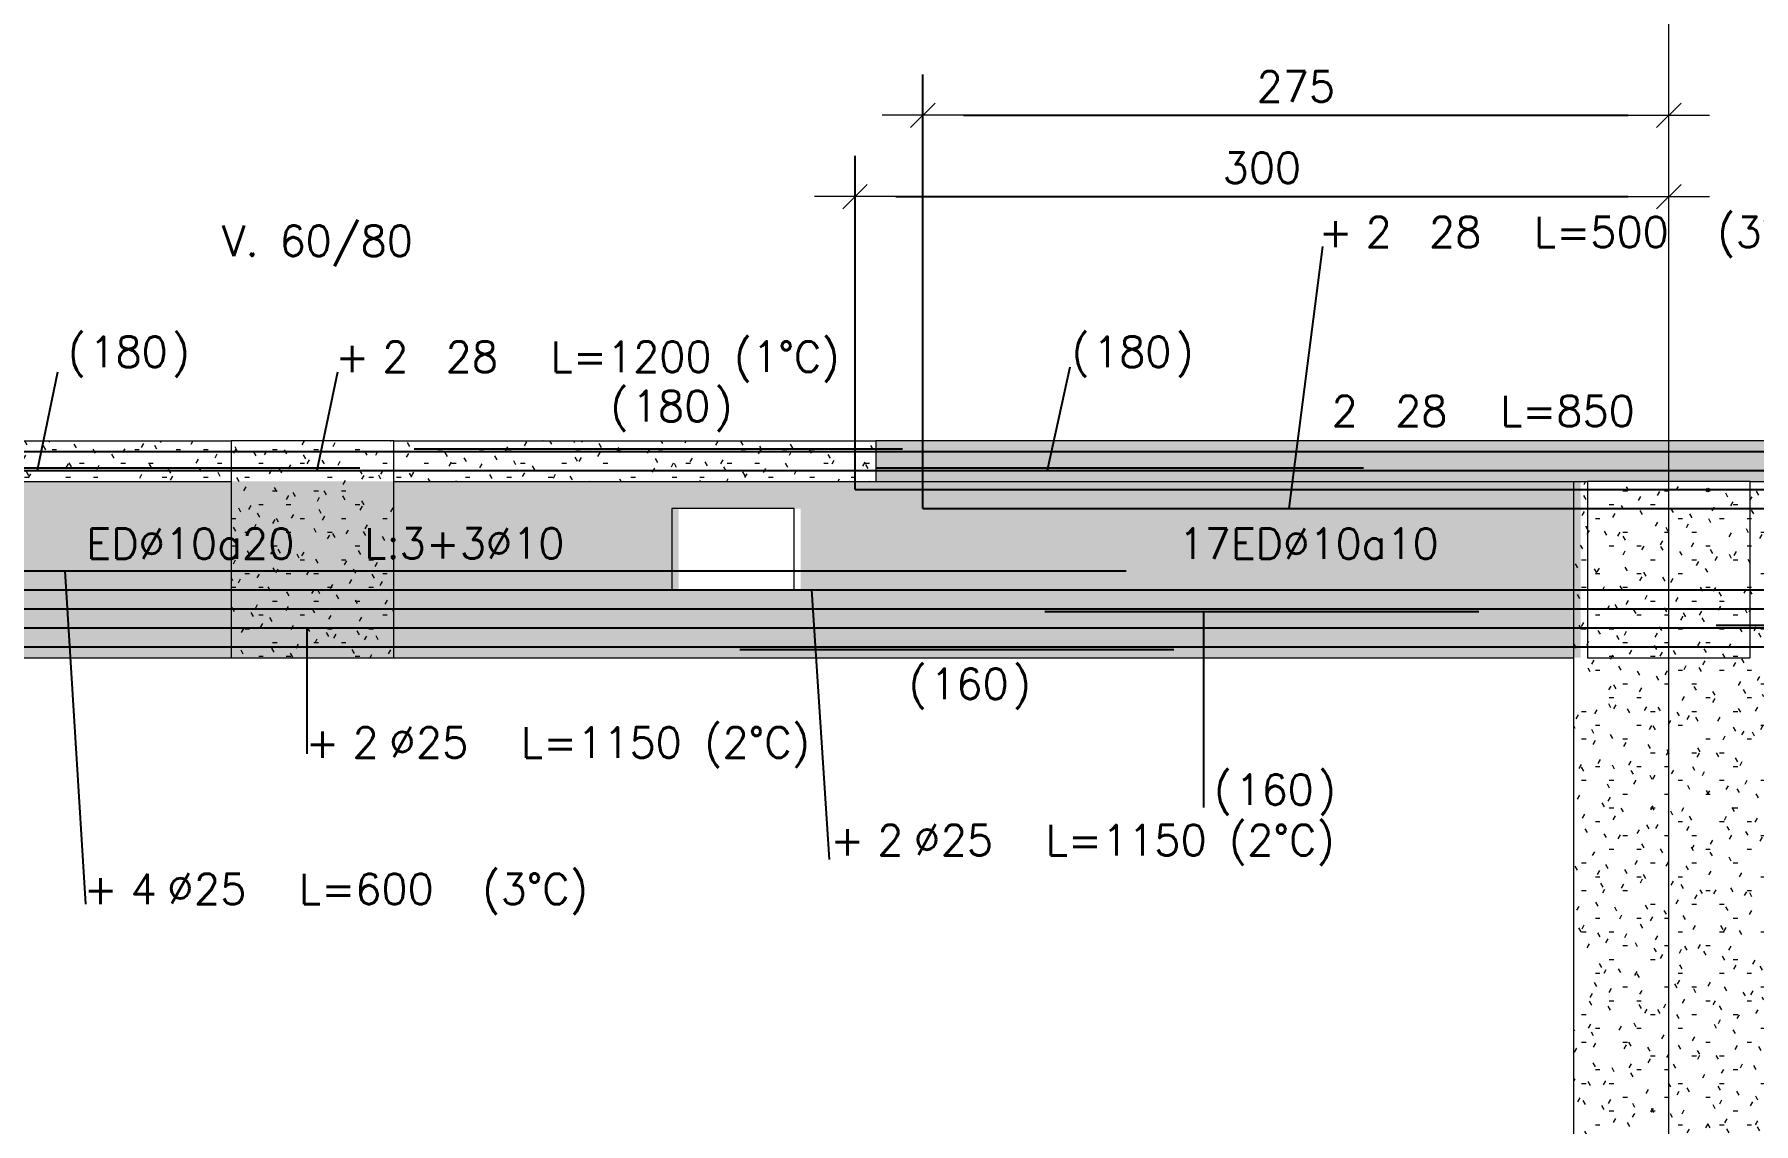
# Model space of a CAD drawing. Extents: x -3544 to 11711, y -11366 to 8565.
# Drawn here: x 3784 to 4418, y 3168 to 3570 of the extents above; entities that cross this region are included whole.
import ezdxf
from ezdxf.enums import TextEntityAlignment as Align

# ---------------------------------------------------------------- set-up
doc = ezdxf.new("R2010")
doc.units = 0
doc.header["$LTSCALE"] = 30
doc.header["$MEASUREMENT"] = 0
doc.linetypes.add('EJE2$0$RLE-PROYECCION', pattern=[0.71438, 0.47625, -0.23813])
doc.layers.get('0').update_dxf_attribs({"linetype": 'CONTINUOUS'})
doc.layers.add('EJE2$0$RLA-ACHURADO', color=30, linetype='EJE2$0$RLE-PROYECCION', lineweight=15, transparency=0.7)
for name, color, linetype, lineweight in [('EJE2$0$RLA-CONTORNO', 30, 'CONTINUOUS', 15), ('EJE2$0$RLA-COTAS', 7, 'CONTINUOUS', 9), ('EJE2$0$RLA-EJES', 1, 'CONTINUOUS', 9), ('EJE2$0$RLA-TEXTOS-1', 9, 'CONTINUOUS', 9)]:
    doc.layers.add(name, color=color, linetype=linetype, lineweight=lineweight)
doc.layers.add('EJE2$0$RLA-FE', color=7, linetype='CONTINUOUS')
doc.layers.add('EJE2$0$RLA-TEXTOS-FE', color=9, linetype='CONTINUOUS')
doc.styles.add('EJE2$0$RomanS', font='romans.shx', dxfattribs={"height": 11.25})
doc.dimstyles.new('EJE2$0$ING-50', dxfattribs={"dimscale": 50, "dimtxt": 0.27, "dimasz": 0.3, "dimexe": 0, "dimexo": 0, "dimgap": 0.1, "dimtad": 1, "dimdec": 1, "dimzin": 12, "dimdsep": 46, "dimtxsty": 'EJE2$0$RomanS', "dimblk": 'EJE2$0$TICK1', "dimblk1": 'EJE2$0$TICK1', "dimblk2": 'EJE2$0$TICK1', "dimcen": 0.09, "dimclrd": 2, "dimclre": 1, "dimclrt": 3, "dimadec": 0, "dimazin": 0, "dimtfac": 1, "dimtdec": 0, "dimtix": 1, "dimtmove": 2, "dimatfit": 3, "dimldrblk": 'EJE2$0$TICK1', "dimfxl": 0, "dimfxlon": 1, "dimtolj": 1, "dimtzin": 0, "dimarcsym": 0})
pattern_1 = [(0, (-1898.762, -1266.802), (20.32, 5.08), [1.676, -13.564, 1.676, -13.564, -81.28]), (0, (-1898.762, -1266.802), (20.32, 5.08), [-30.48, 1.676, -28.804, 1.676, -13.564, -35.56]), (0, (-1898.762, -1266.802), (20.32, 5.08), [-76.2, 1.676, -8.484, 1.676, -23.724]), (120, (-1891.142, -1264.262), (-14.559409, 15.057636), [1.676, -13.564, 1.676, -13.564, -81.28]), (120, (-1891.142, -1264.262), (-14.559409, 15.057636), [-30.48, 1.676, -28.804, 1.676, -13.564, -35.56]), (120, (-1891.142, -1264.262), (-14.559409, 15.057636), [-76.2, 1.676, -8.484, 1.676, -23.724]), (240, (-1888.602, -1254.102), (-5.760591, -20.137636), [1.676, -13.564, 1.676, -13.564, -81.28]), (240, (-1888.602, -1254.102), (-5.760591, -20.137636), [-30.48, 1.676, -28.804, 1.676, -13.564, -35.56]), (240, (-1888.602, -1254.102), (-5.760591, -20.137636), [-76.2, 1.676, -8.484, 1.676, -23.724])]

# ---------------------------------------------------------------- blocks, each defined once
blk = doc.blocks.new('*U35')
at = {"layer": 'EJE2$0$RLA-FE'}
for p, q in [((0, 0), (1068.21, 0)), ((1068.21, 0), (1118.21, 0)), ((1118.21, 0), (1150, 0)), ((1150, 0), (1150, 0))]:
    blk.add_line(p, q, dxfattribs=at)
at = {"layer": 'EJE2$0$RLA-FE', "color": 3, "style": 'EJE2$0$RomanS', "flags": 8}
for tag, p in [('F=', (483.44, 9.32)), ('NUM', (497.85, 9.32))]:
    blk.add_attdef(tag, text='', height=11.25, dxfattribs=at).set_placement(p, align=Align.RIGHT)
at = {"layer": 'EJE2$0$RLA-FE', "color": 3, "style": 'EJE2$0$RomanS'}
for tag, p, flags in [('PHI', (501.74, 9.54), 14), ('DIAM', (511.6, 9.32), 12), ('MINUS', (533.62, 9.32), 13), ('MARK', (547.01, 9.32), 13), ('TEXTO_FE1', (550.31, 9.32), 8), ('TEXTO_FE2', (617.83, 9.34), 8), ('TIPO', (573.8, -75.78), 13), ('NVECES', (559.93, -94.72), 13), ('NUMFE', (563.86, -114.48), 13), ('CAPA', (572.06, -133.6), 13), ('DESPLAZA', (278.34, -151.59), 13), ('ESPACIO', (284.39, -169.95), 13), ('CANT', (298.23, -188.75), 13)]:
    blk.add_attdef(tag, p, '', height=11.25, dxfattribs=dict(at, flags=flags))
blk = doc.blocks.new('*U103')
at = {"layer": 'EJE2$0$RLA-FE'}
for q in [(0, 0), (768.21, 0)]:
    blk.add_line((0, 0), q, dxfattribs=at)
at = {"layer": 'EJE2$0$RLA-FE', "color": 3, "style": 'EJE2$0$RomanS', "flags": 8}
for tag, p in [('F=', (333.44, 9.32)), ('NUM', (347.85, 9.32))]:
    blk.add_attdef(tag, text='', height=11.25, dxfattribs=at).set_placement(p, align=Align.RIGHT)
at = {"layer": 'EJE2$0$RLA-FE', "color": 3, "style": 'EJE2$0$RomanS'}
for tag, p, flags in [('PHI', (351.74, 9.54), 14), ('DIAM', (361.6, 9.32), 12), ('MINUS', (383.62, 9.32), 13), ('MARK', (397.01, 9.32), 13), ('TEXTO_FE1', (400.31, 9.32), 8), ('TEXTO_FE2', (467.83, 9.34), 8), ('TIPO', (423.8, -75.78), 13), ('NVECES', (409.93, -94.72), 13), ('NUMFE', (413.86, -114.48), 13), ('CAPA', (422.06, -133.6), 13), ('DESPLAZA', (278.34, -151.59), 13), ('ESPACIO', (284.39, -169.95), 13), ('CANT', (298.23, -188.75), 13)]:
    blk.add_attdef(tag, p, '', height=11.25, dxfattribs=dict(at, flags=flags))
blk = doc.blocks.new('*U37')
at = {"layer": 'EJE2$0$RLA-FE', "color": 6}
blk.add_line((0, 1), (180, 1), dxfattribs=at)
at = {"layer": 'EJE2$0$RLA-FE', "color": 3, "style": 'EJE2$0$RomanS', "flags": 8}
for tag, p in [('(', (75.66, 11.14)), ('EMP', (94.68, 11.14)), (')', (113.99, 11.14))]:
    blk.add_attdef(tag, text='', height=11.25, dxfattribs=at).set_placement(p, align=Align.CENTER)
blk = doc.blocks.new('*U275')
at = {"layer": 'EJE2$0$RLA-FE'}
for p, q in [((0, 0), (1068.21, 0)), ((1068.21, 0), (1118.21, 0)), ((1118.21, 0), (1150, 0)), ((1150, 0), (1150, 0))]:
    blk.add_line(p, q, dxfattribs=at)
at = {"layer": 'EJE2$0$RLA-FE', "color": 3, "style": 'EJE2$0$RomanS', "flags": 8}
for tag, p in [('F=', (443.79, 36.32)), ('NUM', (458.2, 36.32))]:
    blk.add_attdef(tag, text='', height=11.25, dxfattribs=at).set_placement(p, align=Align.RIGHT)
at = {"layer": 'EJE2$0$RLA-FE', "color": 3, "style": 'EJE2$0$RomanS'}
for tag, p, flags in [('PHI', (462.09, 36.54), 14), ('DIAM', (471.95, 36.32), 12), ('MINUS', (493.97, 36.32), 13), ('MARK', (507.36, 36.32), 13), ('TEXTO_FE1', (510.66, 36.32), 8), ('TEXTO_FE2', (578.18, 36.34), 8), ('TIPO', (573.8, -75.78), 13), ('NVECES', (559.93, -94.72), 13), ('NUMFE', (563.86, -114.48), 13), ('CAPA', (572.06, -133.6), 13), ('DESPLAZA', (278.34, -151.59), 13), ('ESPACIO', (284.39, -169.95), 13), ('CANT', (298.23, -188.75), 13)]:
    blk.add_attdef(tag, p, '', height=11.25, dxfattribs=dict(at, flags=flags))
blk = doc.blocks.new('*U107')
at = {"layer": 'EJE2$0$RLA-FE'}
for p, q in [((0, 0), (0, 0)), ((0, 0), (468.21, 0)), ((468.21, 0), (518.21, 0)), ((518.21, 0), (550, 0)), ((550, 0), (550, 0))]:
    blk.add_line(p, q, dxfattribs=at)
at = {"layer": 'EJE2$0$RLA-FE', "color": 3, "style": 'EJE2$0$RomanS', "flags": 8}
for tag, p in [('F=', (183.44, 36.32)), ('NUM', (197.85, 36.32))]:
    blk.add_attdef(tag, text='', height=11.25, dxfattribs=at).set_placement(p, align=Align.RIGHT)
at = {"layer": 'EJE2$0$RLA-FE', "color": 3, "style": 'EJE2$0$RomanS'}
for tag, p, flags in [('PHI', (201.74, 36.54), 14), ('DIAM', (211.6, 36.32), 12), ('MINUS', (233.62, 36.32), 13), ('MARK', (247.01, 36.32), 13), ('TEXTO_FE1', (250.31, 36.32), 8), ('TEXTO_FE2', (317.83, 36.34), 8), ('TIPO', (273.8, -75.78), 13), ('NVECES', (259.93, -94.72), 13), ('NUMFE', (263.86, -114.48), 13), ('CAPA', (272.06, -133.6), 13), ('DESPLAZA', (278.34, -151.59), 13), ('ESPACIO', (284.39, -169.95), 13), ('CANT', (298.23, -188.75), 13)]:
    blk.add_attdef(tag, p, '', height=11.25, dxfattribs=dict(at, flags=flags))
blk = doc.blocks.new('*U42')
at = {"layer": 'EJE2$0$RLA-FE', "color": 6}
blk.add_line((0, 1), (180, 1), dxfattribs=at)
at = {"layer": 'EJE2$0$RLA-FE', "color": 3, "style": 'EJE2$0$RomanS', "flags": 8}
for tag, p in [('(', (75.66, 38.14)), (')', (113.99, 38.14)), ('EMP', (94.68, 38.14))]:
    blk.add_attdef(tag, text='', height=11.25, dxfattribs=at).set_placement(p, align=Align.CENTER)
blk = doc.blocks.new('*U108')
at = {"layer": 'EJE2$0$RLA-FE'}
for q in [(0, 0), (1018.21, 0)]:
    blk.add_line((0, 0), q, dxfattribs=at)
at = {"layer": 'EJE2$0$RLA-FE', "color": 3, "style": 'EJE2$0$RomanS', "flags": 8}
for tag, p in [('F=', (497.65, 36.32)), ('NUM', (512.06, 36.32))]:
    blk.add_attdef(tag, text='', height=11.25, dxfattribs=at).set_placement(p, align=Align.RIGHT)
at = {"layer": 'EJE2$0$RLA-FE', "color": 3, "style": 'EJE2$0$RomanS'}
for tag, p, flags in [('PHI', (515.96, 36.54), 14), ('DIAM', (525.81, 36.32), 12), ('MINUS', (547.83, 36.32), 13), ('MARK', (561.22, 36.32), 13), ('TEXTO_FE1', (564.52, 36.32), 8), ('TEXTO_FE2', (632.05, 36.34), 8), ('TIPO', (548.8, -75.78), 13), ('NVECES', (534.93, -94.72), 13), ('NUMFE', (538.86, -114.48), 13), ('CAPA', (547.06, -133.6), 13), ('DESPLAZA', (278.34, -151.59), 13), ('ESPACIO', (284.39, -169.95), 13), ('CANT', (298.23, -188.75), 13)]:
    blk.add_attdef(tag, p, '', height=11.25, dxfattribs=dict(at, flags=flags))
blk = doc.blocks.new('*U118')
at = {"layer": 'EJE2$0$RLA-FE'}
for q in [(0, 0), (1118.21, 0)]:
    blk.add_line((0, 0), q, dxfattribs=at)
at = {"layer": 'EJE2$0$RLA-FE', "color": 3, "style": 'EJE2$0$RomanS', "flags": 8}
for tag, p in [('F=', (498.58, 66.32)), ('NUM', (512.99, 66.32))]:
    blk.add_attdef(tag, text='', height=11.25, dxfattribs=at).set_placement(p, align=Align.RIGHT)
at = {"layer": 'EJE2$0$RLA-FE', "color": 3, "style": 'EJE2$0$RomanS'}
for tag, p, flags in [('PHI', (516.89, 66.54), 14), ('DIAM', (526.74, 66.32), 12), ('MINUS', (548.76, 66.32), 13), ('MARK', (562.15, 66.32), 13), ('TEXTO_FE1', (565.46, 66.32), 8), ('TEXTO_FE2', (632.98, 66.34), 8), ('TIPO', (598.8, -75.78), 13), ('NVECES', (584.93, -94.72), 13), ('NUMFE', (588.86, -114.48), 13), ('CAPA', (597.06, -133.6), 13), ('DESPLAZA', (278.34, -151.59), 13), ('ESPACIO', (284.39, -169.95), 13), ('CANT', (298.23, -188.75), 13)]:
    blk.add_attdef(tag, p, '', height=11.25, dxfattribs=dict(at, flags=flags))
blk = doc.blocks.new('EJE2$0$TICK1')
for points in [[(-1, 0), (1, 0)], [(-0.3, -0.3), (0.3, 0.3)]]:
    blk.add_lwpolyline(points)
blk = doc.blocks.new('*D116')
at = {"layer": 'EJE2$0$RLA-COTAS', "color": 2, "lineweight": -2, "transparency": 16777216}
blk.add_line((1320.48, 1278), (1590.48, 1278), dxfattribs=at)
at = {"layer": 'EJE2$0$RLA-COTAS', "color": 2, "lineweight": -2, "transparency": 16777216, "xscale": 15, "yscale": 15, "zscale": 15, "rotation": 180}
blk.add_blockref('EJE2$0$TICK1', (1305.48, 1278), dxfattribs=at)
at = {"layer": 'EJE2$0$RLA-COTAS', "color": 2, "lineweight": -2, "transparency": 16777216, "xscale": 15, "yscale": 15, "zscale": 15}
blk.add_blockref('EJE2$0$TICK1', (1605.48, 1278), dxfattribs=at)
at = {"layer": 'EJE2$0$RLA-COTAS', "color": 3, "transparency": 16777216, "insert": (1455.48, 1288.62), "char_height": 11.25, "attachment_point": 5, "style": 'EJE2$0$RomanS'}
blk.add_mtext('\\A1;300', dxfattribs=at)
blk = doc.blocks.new('*U119')
at = {"layer": 'EJE2$0$RLA-FE'}
for p, q in [((0, 0), (0, 0)), ((0, 0), (418.21, 0)), ((418.21, 0), (468.21, 0)), ((468.21, 0), (500, 0)), ((500, 0), (500, 0))]:
    blk.add_line(p, q, dxfattribs=at)
at = {"layer": 'EJE2$0$RLA-FE', "color": 3, "style": 'EJE2$0$RomanS'}
for tag, p, flags in [('PHI', (176.74, 96.54), 14), ('DIAM', (186.6, 96.32), 12), ('MINUS', (208.62, 96.32), 13), ('MARK', (222.01, 96.32), 13), ('TEXTO_FE1', (225.31, 96.32), 8), ('TEXTO_FE2', (292.83, 96.34), 8), ('TIPO', (248.8, -75.78), 13), ('NVECES', (234.93, -94.72), 13), ('NUMFE', (238.86, -114.48), 13), ('CAPA', (247.06, -133.6), 13), ('DESPLAZA', (278.34, -151.59), 13), ('ESPACIO', (284.39, -169.95), 13), ('CANT', (298.23, -188.75), 13)]:
    blk.add_attdef(tag, p, '', height=11.25, dxfattribs=dict(at, flags=flags))
at = {"layer": 'EJE2$0$RLA-FE', "color": 3, "style": 'EJE2$0$RomanS', "flags": 8}
for tag, p in [('F=', (158.44, 96.32)), ('NUM', (172.85, 96.32))]:
    blk.add_attdef(tag, text='', height=11.25, dxfattribs=at).set_placement(p, align=Align.RIGHT)
blk = doc.blocks.new('*D117')
at = {"layer": 'EJE2$0$RLA-COTAS', "color": 2, "lineweight": -2, "transparency": 16777216}
blk.add_line((1345.48, 1308), (1590.48, 1308), dxfattribs=at)
at = {"layer": 'EJE2$0$RLA-COTAS', "color": 2, "lineweight": -2, "transparency": 16777216, "xscale": 15, "yscale": 15, "zscale": 15, "rotation": 180}
blk.add_blockref('EJE2$0$TICK1', (1330.48, 1308), dxfattribs=at)
at = {"layer": 'EJE2$0$RLA-COTAS', "color": 2, "lineweight": -2, "transparency": 16777216, "xscale": 15, "yscale": 15, "zscale": 15}
blk.add_blockref('EJE2$0$TICK1', (1605.48, 1308), dxfattribs=at)
at = {"layer": 'EJE2$0$RLA-COTAS', "color": 3, "transparency": 16777216, "insert": (1467.98, 1318.62), "char_height": 11.25, "attachment_point": 5, "style": 'EJE2$0$RomanS'}
blk.add_mtext('\\A1;275', dxfattribs=at)
blk = doc.blocks.new('*U269')
at = {"layer": 'EJE2$0$RLA-FE'}
for p, q in [((0, 0), (1068.21, 0)), ((1068.21, 0), (1118.21, 0)), ((1118.21, 0), (1150, 0)), ((1150, 0), (1150, 0))]:
    blk.add_line(p, q, dxfattribs=at)
at = {"layer": 'EJE2$0$RLA-FE', "color": 3, "style": 'EJE2$0$RomanS', "flags": 8}
for tag, p in [('F=', (371.29, -19.89)), ('NUM', (385.7, -19.89))]:
    blk.add_attdef(tag, text='', height=11.25, dxfattribs=at).set_placement(p, align=Align.RIGHT)
at = {"layer": 'EJE2$0$RLA-FE', "color": 3, "style": 'EJE2$0$RomanS'}
for tag, p, flags in [('PHI', (389.6, -19.68), 12), ('DIAM', (399.45, -19.89), 12), ('MINUS', (421.47, -19.89), 13), ('MARK', (434.86, -19.89), 13), ('TEXTO_FE1', (438.17, -19.89), 8), ('TEXTO_FE2', (505.69, -19.88), 8), ('TIPO', (573.8, -57.92), 13), ('NVECES', (559.93, -76.86), 13), ('NUMFE', (563.86, -96.62), 13), ('CAPA', (572.06, -115.74), 13), ('DESPLAZA', (277.18, -134.17), 13), ('ESPACIO', (283.22, -152.53), 13), ('CANT', (297.06, -171.33), 13)]:
    blk.add_attdef(tag, p, '', height=11.25, dxfattribs=dict(at, flags=flags))
blk = doc.blocks.new('*U268')
at = {"layer": 'EJE2$0$RLA-FE'}
blk.add_line((0, 0), (1068.21, 0), dxfattribs=at)
at = {"layer": 'EJE2$0$RLA-FE', "color": 3, "style": 'EJE2$0$RomanS', "flags": 8}
for tag, p in [('F=', (452.47, -47.89)), ('NUM', (466.88, -47.89))]:
    blk.add_attdef(tag, text='', height=11.25, dxfattribs=at).set_placement(p, align=Align.RIGHT)
at = {"layer": 'EJE2$0$RLA-FE', "color": 3, "style": 'EJE2$0$RomanS'}
for tag, p, flags in [('PHI', (470.78, -47.68), 12), ('DIAM', (480.63, -47.89), 12), ('MINUS', (502.65, -47.89), 13), ('MARK', (516.04, -47.89), 13), ('TEXTO_FE1', (519.34, -47.89), 8), ('TEXTO_FE2', (586.87, -47.88), 8), ('TIPO', (573.8, -57.92), 13), ('NVECES', (559.93, -76.86), 13), ('NUMFE', (563.86, -96.62), 13), ('CAPA', (572.06, -115.74), 13), ('DESPLAZA', (277.18, -134.17), 13), ('ESPACIO', (283.22, -152.53), 13), ('CANT', (297.06, -171.33), 13)]:
    blk.add_attdef(tag, p, '', height=11.25, dxfattribs=dict(at, flags=flags))
blk = doc.blocks.new('*U143')
at = {"layer": 'EJE2$0$RLA-FE'}
for p, q in [((0, 0), (1068.21, 0)), ((1068.21, 0), (1118.21, 0)), ((1118.21, 0), (1150, 0)), ((1150, 0), (1150, 0))]:
    blk.add_line(p, q, dxfattribs=at)
at = {"layer": 'EJE2$0$RLA-FE', "color": 3, "style": 'EJE2$0$RomanS'}
for tag, p, flags in [('TIPO', (573.8, -57.92), 13), ('PHI', (458.87, -72.68), 12), ('DIAM', (468.72, -72.89), 12), ('MINUS', (490.74, -72.89), 13), ('MARK', (504.13, -72.89), 13), ('TEXTO_FE1', (507.43, -72.89), 8), ('TEXTO_FE2', (574.95, -72.88), 8), ('NVECES', (559.93, -76.86), 13), ('NUMFE', (563.86, -96.62), 13), ('CAPA', (572.06, -115.74), 13), ('DESPLAZA', (277.18, -134.17), 13), ('ESPACIO', (283.22, -152.53), 13), ('CANT', (297.06, -171.33), 13)]:
    blk.add_attdef(tag, p, '', height=11.25, dxfattribs=dict(at, flags=flags))
at = {"layer": 'EJE2$0$RLA-FE', "color": 3, "style": 'EJE2$0$RomanS', "flags": 8}
for tag, p in [('F=', (440.56, -72.89)), ('NUM', (454.97, -72.89))]:
    blk.add_attdef(tag, text='', height=11.25, dxfattribs=at).set_placement(p, align=Align.RIGHT)
blk = doc.blocks.new('*U141')
at = {"layer": 'EJE2$0$RLA-FE'}
blk.add_line((0, 0), (1068.21, 0), dxfattribs=at)
at = {"layer": 'EJE2$0$RLA-FE', "color": 3, "style": 'EJE2$0$RomanS'}
for tag, p, flags in [('TIPO', (573.8, -57.92), 13), ('NVECES', (559.93, -76.86), 13), ('PHI', (501.74, -97.68), 12), ('DIAM', (511.6, -97.89), 12), ('MINUS', (533.62, -97.89), 13), ('MARK', (547.01, -97.89), 13), ('TEXTO_FE1', (550.31, -97.89), 8), ('NUMFE', (563.86, -96.62), 13), ('TEXTO_FE2', (617.83, -97.88), 8), ('CAPA', (572.06, -115.74), 13), ('DESPLAZA', (277.18, -134.17), 13), ('ESPACIO', (283.22, -152.53), 13), ('CANT', (297.06, -171.33), 13)]:
    blk.add_attdef(tag, p, '', height=11.25, dxfattribs=dict(at, flags=flags))
at = {"layer": 'EJE2$0$RLA-FE', "color": 3, "style": 'EJE2$0$RomanS', "flags": 8}
for tag, p in [('F=', (483.44, -97.89)), ('NUM', (497.85, -97.89))]:
    blk.add_attdef(tag, text='', height=11.25, dxfattribs=at).set_placement(p, align=Align.RIGHT)
blk = doc.blocks.new('*U142')
at = {"layer": 'EJE2$0$RLA-FE'}
for p, q in [((0, 0), (0, 0)), ((0, 0), (518.21, 0)), ((518.21, 0), (568.21, 0)), ((568.21, 0), (600, 0)), ((600, 0), (600, 0))]:
    blk.add_line(p, q, dxfattribs=at)
at = {"layer": 'EJE2$0$RLA-FE', "color": 3, "style": 'EJE2$0$RomanS'}
for tag, p, flags in [('TIPO', (298.8, -57.92), 13), ('NVECES', (284.93, -76.86), 13), ('NUMFE', (288.86, -96.62), 13), ('CAPA', (297.06, -115.74), 13), ('PHI', (246.47, -122.68), 12), ('DIAM', (256.32, -122.89), 12), ('MINUS', (278.34, -122.89), 13), ('MARK', (291.73, -122.89), 13), ('TEXTO_FE1', (295.03, -122.89), 8), ('TEXTO_FE2', (362.56, -122.88), 8), ('DESPLAZA', (277.18, -134.17), 13), ('ESPACIO', (283.22, -152.53), 13), ('CANT', (297.06, -171.33), 13)]:
    blk.add_attdef(tag, p, '', height=11.25, dxfattribs=dict(at, flags=flags))
at = {"layer": 'EJE2$0$RLA-FE', "color": 3, "style": 'EJE2$0$RomanS', "flags": 8}
for tag, p in [('F=', (228.16, -122.89)), ('NUM', (242.57, -122.89))]:
    blk.add_attdef(tag, text='', height=11.25, dxfattribs=at).set_placement(p, align=Align.RIGHT)
blk = doc.blocks.new('*U136')
at = {"layer": 'EJE2$0$RLA-FE'}
for q in [(0, 0), (1018.21, 0)]:
    blk.add_line((0, 0), q, dxfattribs=at)
at = {"layer": 'EJE2$0$RLA-FE', "color": 3, "style": 'EJE2$0$RomanS', "flags": 8}
for tag, p in [('F=', (458.44, -19.89)), ('NUM', (472.85, -19.89))]:
    blk.add_attdef(tag, text='', height=11.25, dxfattribs=at).set_placement(p, align=Align.RIGHT)
at = {"layer": 'EJE2$0$RLA-FE', "color": 3, "style": 'EJE2$0$RomanS'}
for tag, p, flags in [('PHI', (476.74, -19.68), 12), ('DIAM', (486.6, -19.89), 12), ('MINUS', (508.62, -19.89), 13), ('MARK', (522.01, -19.89), 13), ('TEXTO_FE1', (525.31, -19.89), 8), ('TEXTO_FE2', (592.83, -19.88), 8), ('TIPO', (548.8, -57.92), 13), ('NVECES', (534.93, -76.86), 13), ('NUMFE', (538.86, -96.62), 13), ('CAPA', (547.06, -115.74), 13), ('DESPLAZA', (277.18, -134.17), 13), ('ESPACIO', (283.22, -152.53), 13), ('CANT', (297.06, -171.33), 13)]:
    blk.add_attdef(tag, p, '', height=11.25, dxfattribs=dict(at, flags=flags))
blk = doc.blocks.new('*U58')
at = {"layer": 'EJE2$0$RLA-FE', "color": 6}
blk.add_line((0, -1), (160, -1), dxfattribs=at)
at = {"layer": 'EJE2$0$RLA-FE', "color": 3, "style": 'EJE2$0$RomanS', "flags": 8}
for tag, p in [('(', (65.66, -19.26)), (')', (103.99, -19.26)), ('EMP', (84.68, -19.26))]:
    blk.add_attdef(tag, text='', height=11.25, dxfattribs=at).set_placement(p, align=Align.CENTER)
blk = doc.blocks.new('*U139')
at = {"layer": 'EJE2$0$RLA-FE'}
for q in [(0, 0), (918.21, 0)]:
    blk.add_line((0, 0), q, dxfattribs=at)
at = {"layer": 'EJE2$0$RLA-FE', "color": 3, "style": 'EJE2$0$RomanS', "flags": 8}
for tag, p in [('F=', (552.7, -47.89)), ('NUM', (567.11, -47.89))]:
    blk.add_attdef(tag, text='', height=11.25, dxfattribs=at).set_placement(p, align=Align.RIGHT)
at = {"layer": 'EJE2$0$RLA-FE', "color": 3, "style": 'EJE2$0$RomanS'}
for tag, p, flags in [('PHI', (571.01, -47.68), 12), ('DIAM', (580.86, -47.89), 12), ('MINUS', (602.88, -47.89), 13), ('MARK', (616.27, -47.89), 13), ('TEXTO_FE1', (619.58, -47.89), 8), ('TEXTO_FE2', (687.1, -47.88), 8), ('TIPO', (498.8, -57.92), 13), ('NVECES', (484.93, -76.86), 13), ('NUMFE', (488.86, -96.62), 13), ('CAPA', (497.06, -115.74), 13), ('DESPLAZA', (277.18, -134.17), 13), ('ESPACIO', (283.22, -152.53), 13), ('CANT', (297.06, -171.33), 13)]:
    blk.add_attdef(tag, p, '', height=11.25, dxfattribs=dict(at, flags=flags))
blk = doc.blocks.new('*U109')
at = {"layer": 'EJE2$0$RLA-FE', "color": 6}
blk.add_line((0, 1), (190, 1), dxfattribs=at)
at = {"layer": 'EJE2$0$RLA-FE', "color": 3, "style": 'EJE2$0$RomanS', "flags": 8}
for tag, p in [('(', (80.66, 9.14)), ('EMP', (99.68, 9.14)), (')', (119, 9.14))]:
    blk.add_attdef(tag, text='', height=11.25, dxfattribs=at).set_placement(p, align=Align.CENTER)
blk = doc.blocks.new('*U140')
at = {"layer": 'EJE2$0$RLA-FE'}
for p, q in [((0, 0), (0, 0)), ((0, 0), (518.21, 0)), ((518.21, 0), (568.21, 0)), ((568.21, 0), (600, 0)), ((600, 0), (600, 0))]:
    blk.add_line(p, q, dxfattribs=at)
at = {"layer": 'EJE2$0$RLA-FE', "color": 3, "style": 'EJE2$0$RomanS'}
for tag, p, flags in [('TIPO', (298.8, -57.92), 13), ('PHI', (314.12, -72.68), 12), ('DIAM', (323.98, -72.89), 12), ('MINUS', (345.99, -72.89), 13), ('MARK', (359.39, -72.89), 13), ('TEXTO_FE1', (362.69, -72.89), 8), ('TEXTO_FE2', (430.21, -72.88), 8), ('NVECES', (284.93, -76.86), 13), ('NUMFE', (288.86, -96.62), 13), ('CAPA', (297.06, -115.74), 13), ('DESPLAZA', (277.18, -134.17), 13), ('ESPACIO', (283.22, -152.53), 13), ('CANT', (297.06, -171.33), 13)]:
    blk.add_attdef(tag, p, '', height=11.25, dxfattribs=dict(at, flags=flags))
at = {"layer": 'EJE2$0$RLA-FE', "color": 3, "style": 'EJE2$0$RomanS', "flags": 8}
for tag, p in [('F=', (295.82, -72.89)), ('NUM', (310.22, -72.89))]:
    blk.add_attdef(tag, text='', height=11.25, dxfattribs=at).set_placement(p, align=Align.RIGHT)
blk = doc.blocks.new('*U69')
at = {"layer": 'EJE2$0$RLA-FE', "color": 6}
blk.add_line((0, -1), (160, -1), dxfattribs=at)
at = {"layer": 'EJE2$0$RLA-FE', "color": 3, "style": 'EJE2$0$RomanS', "flags": 8}
for tag, p in [('(', (65.66, -72.26)), ('EMP', (84.68, -72.26)), (')', (103.99, -72.26))]:
    blk.add_attdef(tag, text='', height=11.25, dxfattribs=at).set_placement(p, align=Align.CENTER)
blk = doc.blocks.new('EJE2')
at = {"layer": 'EJE2$0$RLA-ACHURADO'}
h = blk.add_hatch(dxfattribs=at)
h.set_pattern_fill('FP_1', color=256, style=0, pattern_type=2)
h.set_pattern_definition(pattern_1)
h.paths.add_polyline_path([(1897.78, 1173), (1897.78, 1188), (1313.18, 1188), (1313.18, 1173), (1362.73, 1173)], flags=0)
h.paths.add_polyline_path([(-1423.06, 1173), (-1359.52, 1173), (-1359.52, 1188), (-2429.52, 1188), (-2429.52, 1173)], flags=0)
h.paths.add_polyline_path([(-995.32, 1173), (-93.72, 1173), (-93.72, 1188), (-995.32, 1188)], flags=0)
h.paths.add_polyline_path([(897.78, 1173), (897.78, 1188), (313.18, 1188), (313.18, 1173), (666.28, 1173)], flags=0)
h = blk.add_hatch(dxfattribs=at)
h.set_pattern_fill('FP_1', color=256, style=0, pattern_type=2)
h.set_pattern_definition(pattern_1)
h.paths.add_polyline_path([(1135.48, 1173), (1313.18, 1173), (1313.18, 1188), (1135.48, 1188)], flags=0)
h.paths.add_polyline_path([(897.78, 1173), (1075.48, 1173), (1075.48, 1188), (897.78, 1188)], flags=0)
h = blk.add_hatch(dxfattribs=at)
h.set_pattern_fill('FP_1', color=256, style=0, pattern_type=2)
h.set_pattern_definition(pattern_1)
h.paths.add_polyline_path([(1135.48, 1108), (1135.48, 1188), (1075.48, 1188), (1075.48, 1108)], flags=0)
h = blk.add_hatch(dxfattribs=at)
h.set_pattern_fill('FP_1', color=256, style=0, pattern_type=2)
h.set_pattern_definition([(0, (1103.733, -1274.1674), (20.32, 5.08), [1.676, -13.564, 1.676, -13.564, -81.28]), (0, (1103.733, -1274.1674), (20.32, 5.08), [-30.48, 1.676, -28.804, 1.676, -13.564, -35.56]), (0, (1103.733, -1274.1674), (20.32, 5.08), [-76.2, 1.676, -8.484, 1.676, -23.724]), (120, (1111.353, -1271.6274), (-14.559409, 15.057636), [1.676, -13.564, 1.676, -13.564, -81.28]), (120, (1111.353, -1271.6274), (-14.559409, 15.057636), [-30.48, 1.676, -28.804, 1.676, -13.564, -35.56]), (120, (1111.353, -1271.6274), (-14.559409, 15.057636), [-76.2, 1.676, -8.484, 1.676, -23.724]), (240, (1113.893, -1261.4674), (-5.760591, -20.137636), [1.676, -13.564, 1.676, -13.564, -81.28]), (240, (1113.893, -1261.4674), (-5.760591, -20.137636), [-30.48, 1.676, -28.804, 1.676, -13.564, -35.56]), (240, (1113.893, -1261.4674), (-5.760591, -20.137636), [-76.2, 1.676, -8.484, 1.676, -23.724])])
h.paths.add_polyline_path([(1240.48, 1163), (1285.48, 1163), (1285.48, 1133), (1240.48, 1133)])
h.paths.add_polyline_path([(1572.98, 1108), (1572.98, 1173), (642.98, 1173), (642.98, 1108)])
h.paths.add_polyline_path([(975.48, 1163), (975.48, 1133), (930.48, 1133), (930.48, 1163)])
h = blk.add_hatch(dxfattribs=at)
h.set_pattern_fill('FP_1', color=256, style=0, pattern_type=2)
h.set_pattern_definition(pattern_1)
h.paths.add_polyline_path([(1640.48, 787), (1640.48, 1173), (1635.48, 1173), (1635.48, 1108), (1575.48, 1108), (1575.48, 1173), (1570.48, 1173), (1570.48, 787), (1635.48, 787)], flags=0)
h = blk.add_hatch(dxfattribs=at)
h.set_pattern_fill('FP_1', color=256, style=0, pattern_type=2)
h.set_pattern_definition(pattern_1)
h.paths.add_polyline_path([(1635.48, 1108), (1635.48, 1173), (1575.48, 1173), (1575.48, 1108)], flags=0)
at = {"layer": 'EJE2$0$RLA-CONTORNO'}
for p, q in [((897.78, 1188), (1075.48, 1188)), ((1135.48, 1188), (1075.48, 1188)), ((1075.48, 1188), (1075.48, 1108)), ((1135.48, 1188), (1313.18, 1188)), ((1135.48, 1108), (1135.48, 1188)), ((1897.78, 1188), (1313.18, 1188)), ((1313.18, 1188), (1313.18, 1173)), ((897.79, 1173), (1075.48, 1173)), ((1135.48, 1173), (1313.18, 1173)), ((1313.18, 1173), (1575.48, 1173)), ((1570.48, 787), (1570.48, 1173)), ((1575.48, 1173), (1575.48, 1108)), ((1635.48, 1173), (1575.49, 1173)), ((1635.48, 1173), (1897.78, 1173)), ((1635.48, 1108), (1635.48, 1173)), ((640.48, 1108), (1075.48, 1108)), ((1075.48, 1108), (1135.48, 1108)), ((1135.48, 1108), (1570.48, 1108)), ((1575.48, 1108), (1635.48, 1108))]:
    blk.add_line(p, q, dxfattribs=at)
blk.add_lwpolyline([(1237.98, 1133), (1282.98, 1133), (1282.98, 1163), (1237.98, 1163)], close=True, dxfattribs=at)
at = {"layer": 'EJE2$0$RLA-EJES'}
blk.add_line((1605.48, -598.79), (1605.48, 1460.5), dxfattribs=at)
at = {"layer": 'EJE2$0$RLA-FE', "color": 1}
for p, q in [((1330.48, 1163), (1330.48, 1323)), ((1305.48, 1170), (1305.48, 1293))]:
    blk.add_line(p, q, dxfattribs=at)
at = {"layer": 'EJE2$0$RLA-FE', "color": 2}
for p, q in [((1477.75, 1259.64), (1465.4, 1163)), ((1011.51, 1213.32), (1003.96, 1177)), ((1114.64, 1213.32), (1107.09, 1177)), ((1384.62, 1215.14), (1376.25, 1177)), ((1021.86, 1017.11), (1014.31, 1140)), ((1289.38, 1133), (1295.89, 1033.54)), ((1434.07, 1052.77), (1434.07, 1125)), ((1103.52, 1072.6), (1103.52, 1119))]:
    blk.add_line(p, q, dxfattribs=at)
ref = blk.add_blockref('*U42', (1312.98, 1177))
ref.add_attrib('EMP', '180', dxfattribs={"layer": 'EJE2$0$RLA-FE', "color": 3, "height": 11.25, "style": 'EJE2$0$RomanS'}).set_placement((1407.66, 1215.14), align=Align.CENTER)
ref.add_attrib('(', '(', dxfattribs={"layer": 'EJE2$0$RLA-FE', "color": 3, "height": 11.25, "style": 'EJE2$0$RomanS'}).set_placement((1388.64, 1215.14), align=Align.CENTER)
ref.add_attrib(')', ')', dxfattribs={"layer": 'EJE2$0$RLA-FE', "color": 3, "height": 11.25, "style": 'EJE2$0$RomanS'}).set_placement((1426.98, 1215.14), align=Align.CENTER)
ref = blk.add_blockref('*U69', (1375.48, 1126))
ref.add_attrib('EMP', '160', dxfattribs={"layer": 'EJE2$0$RLA-FE', "color": 3, "height": 11.25, "style": 'EJE2$0$RomanS'}).set_placement((1460.16, 1053.74), align=Align.CENTER)
ref.add_attrib('(', '(', dxfattribs={"layer": 'EJE2$0$RLA-FE', "color": 3, "height": 11.25, "style": 'EJE2$0$RomanS'}).set_placement((1441.14, 1053.74), align=Align.CENTER)
ref.add_attrib(')', ')', dxfattribs={"layer": 'EJE2$0$RLA-FE', "color": 3, "height": 11.25, "style": 'EJE2$0$RomanS'}).set_placement((1479.48, 1053.74), align=Align.CENTER)
ref = blk.add_blockref('*U58', (1262.98, 1112))
ref.add_attrib('EMP', '160', dxfattribs={"layer": 'EJE2$0$RLA-FE', "color": 3, "height": 11.25, "style": 'EJE2$0$RomanS'}).set_placement((1347.66, 1092.74), align=Align.CENTER)
ref.add_attrib('(', '(', dxfattribs={"layer": 'EJE2$0$RLA-FE', "color": 3, "height": 11.25, "style": 'EJE2$0$RomanS'}).set_placement((1328.64, 1092.74), align=Align.CENTER)
ref.add_attrib(')', ')', dxfattribs={"layer": 'EJE2$0$RLA-FE', "color": 3, "height": 11.25, "style": 'EJE2$0$RomanS'}).set_placement((1366.98, 1092.74), align=Align.CENTER)
at = {"layer": 'EJE2$0$RLA-FE'}
ref = blk.add_blockref('*U119', (1330.48, 1163), dxfattribs=at)
ref.add_attrib('DIAM', '28', (1517.08, 1259.32), dxfattribs={"color": 3, "height": 11.25, "style": 'EJE2$0$RomanS'})
ref.add_attrib('NUM', '2', dxfattribs={"color": 3, "height": 11.25, "style": 'EJE2$0$RomanS'}).set_placement((1503.33, 1259.32), align=Align.RIGHT)
ref.add_attrib('TEXTO_FE1', 'L=500', (1555.79, 1259.32), dxfattribs={"color": 3, "height": 11.25, "style": 'EJE2$0$RomanS'})
ref.add_attrib('TEXTO_FE2', '(3°C)', (1623.31, 1259.34), dxfattribs={"color": 3, "height": 11.25, "style": 'EJE2$0$RomanS'})
ref.add_attrib('F=', '+', dxfattribs={"color": 3, "height": 11.25, "style": 'EJE2$0$RomanS'}).set_placement((1488.92, 1259.32), align=Align.RIGHT)
for name, p in [('*U118', (1305.48, 1170)), ('*U275', (-27.02, 1177)), ('*U108', (1312.98, 1177)), ('*U35', (172.98, 1184)), ('*U139', (1622.98, 1119)), ('*U143', (385.48, 1126)), ('*U109', (1622.98, 1119)), ('*U269', (272.98, 1112)), ('*U136', (1262.98, 1112))]:
    blk.add_blockref(name, p, dxfattribs=at)
ref = blk.add_blockref('*U42', (942.98, 1177), dxfattribs=at)
ref.add_attrib('EMP', '180', dxfattribs={"color": 3, "height": 11.25, "style": 'EJE2$0$RomanS'}).set_placement((1037.66, 1215.14), align=Align.CENTER)
ref.add_attrib('(', '(', dxfattribs={"color": 3, "height": 11.25, "style": 'EJE2$0$RomanS'}).set_placement((1018.64, 1215.14), align=Align.CENTER)
ref.add_attrib(')', ')', dxfattribs={"color": 3, "height": 11.25, "style": 'EJE2$0$RomanS'}).set_placement((1056.98, 1215.14), align=Align.CENTER)
ref = blk.add_blockref('*U107', (942.98, 1177), dxfattribs=at)
ref.add_attrib('DIAM', '28', (1154.58, 1213.32), dxfattribs={"color": 3, "height": 11.25, "style": 'EJE2$0$RomanS'})
ref.add_attrib('NUM', '2', dxfattribs={"color": 3, "height": 11.25, "style": 'EJE2$0$RomanS'}).set_placement((1140.83, 1213.32), align=Align.RIGHT)
ref.add_attrib('TEXTO_FE1', 'L=1200', (1193.29, 1213.32), dxfattribs={"color": 3, "height": 11.25, "style": 'EJE2$0$RomanS'})
ref.add_attrib('TEXTO_FE2', '(1°C)', (1260.81, 1213.34), dxfattribs={"color": 3, "height": 11.25, "style": 'EJE2$0$RomanS'})
ref.add_attrib('F=', '+', dxfattribs={"color": 3, "height": 11.25, "style": 'EJE2$0$RomanS'}).set_placement((1126.42, 1213.32), align=Align.RIGHT)
ref = blk.add_blockref('*U37', (1142.98, 1184), dxfattribs=at)
ref.add_attrib('EMP', '180', dxfattribs={"color": 3, "height": 11.25, "style": 'EJE2$0$RomanS'}).set_placement((1237.66, 1195.14), align=Align.CENTER)
ref.add_attrib('(', '(', dxfattribs={"color": 3, "height": 11.25, "style": 'EJE2$0$RomanS'}).set_placement((1218.64, 1195.14), align=Align.CENTER)
ref.add_attrib(')', ')', dxfattribs={"color": 3, "height": 11.25, "style": 'EJE2$0$RomanS'}).set_placement((1256.98, 1195.14), align=Align.CENTER)
ref = blk.add_blockref('*U103', (1142.98, 1184), dxfattribs=at)
ref.add_attrib('DIAM', '28', (1504.58, 1193.32), dxfattribs={"color": 3, "height": 11.25, "style": 'EJE2$0$RomanS'})
ref.add_attrib('NUM', '2', dxfattribs={"color": 3, "height": 11.25, "style": 'EJE2$0$RomanS'}).set_placement((1490.83, 1193.32), align=Align.RIGHT)
ref.add_attrib('TEXTO_FE1', 'L=850', (1543.29, 1193.32), dxfattribs={"color": 3, "height": 11.25, "style": 'EJE2$0$RomanS'})
ref = blk.add_blockref('*U142', (805.48, 1140), dxfattribs=at)
ref.add_attrib('DIAM', '25', (1061.8, 1017.11), dxfattribs={"color": 3, "height": 11.25, "style": 'EJE2$0$RomanS'})
ref.add_attrib('NUM', '4', dxfattribs={"color": 3, "height": 11.25, "style": 'EJE2$0$RomanS'}).set_placement((1048.05, 1017.11), align=Align.RIGHT)
ref.add_attrib('TEXTO_FE1', 'L=600', (1100.51, 1017.11), dxfattribs={"color": 3, "height": 11.25, "style": 'EJE2$0$RomanS'})
ref.add_attrib('TEXTO_FE2', '(3°C)', (1168.04, 1017.12), dxfattribs={"color": 3, "height": 11.25, "style": 'EJE2$0$RomanS'})
ref.add_attrib('PHI', '%%C', (1051.95, 1017.32), dxfattribs={"color": 3, "height": 11.25, "style": 'EJE2$0$RomanS'})
ref.add_attrib('F=', '+', dxfattribs={"color": 3, "height": 11.25, "style": 'EJE2$0$RomanS'}).set_placement((1033.64, 1017.11), align=Align.RIGHT)
ref = blk.add_blockref('*U141', (825.48, 1133), dxfattribs=at)
ref.add_attrib('DIAM', '25', (1337.08, 1035.11), dxfattribs={"color": 3, "height": 11.25, "style": 'EJE2$0$RomanS'})
ref.add_attrib('NUM', '2', dxfattribs={"color": 3, "height": 11.25, "style": 'EJE2$0$RomanS'}).set_placement((1323.33, 1035.11), align=Align.RIGHT)
ref.add_attrib('TEXTO_FE1', 'L=1150', (1375.79, 1035.11), dxfattribs={"color": 3, "height": 11.25, "style": 'EJE2$0$RomanS'})
ref.add_attrib('TEXTO_FE2', '(2°C)', (1443.31, 1035.12), dxfattribs={"color": 3, "height": 11.25, "style": 'EJE2$0$RomanS'})
ref.add_attrib('PHI', '%%C', (1327.23, 1035.32), dxfattribs={"color": 3, "height": 11.25, "style": 'EJE2$0$RomanS'})
ref.add_attrib('F=', '+', dxfattribs={"color": 3, "height": 11.25, "style": 'EJE2$0$RomanS'}).set_placement((1308.92, 1035.11), align=Align.RIGHT)
ref = blk.add_blockref('*U140', (1375.48, 1126), dxfattribs=at)
ref.add_attrib('DIAM', '25', (1699.46, 1053.11), dxfattribs={"color": 3, "height": 11.25, "style": 'EJE2$0$RomanS'})
ref.add_attrib('NUM', '2', dxfattribs={"color": 3, "height": 11.25, "style": 'EJE2$0$RomanS'}).set_placement((1685.7, 1053.11), align=Align.RIGHT)
ref.add_attrib('TEXTO_FE1', 'L=600', (1738.17, 1053.11), dxfattribs={"color": 3, "height": 11.25, "style": 'EJE2$0$RomanS'})
ref.add_attrib('TEXTO_FE2', '(2°C)', (1805.69, 1053.12), dxfattribs={"color": 3, "height": 11.25, "style": 'EJE2$0$RomanS'})
ref.add_attrib('PHI', '%%C', (1689.6, 1053.32), dxfattribs={"color": 3, "height": 11.25, "style": 'EJE2$0$RomanS'})
ref.add_attrib('F=', '+', dxfattribs={"color": 3, "height": 11.25, "style": 'EJE2$0$RomanS'}).set_placement((1671.3, 1053.11), align=Align.RIGHT)
ref = blk.add_blockref('*U268', (662.98, 1119), dxfattribs=at)
ref.add_attrib('DIAM', '25', (1143.61, 1071.11), dxfattribs={"color": 3, "height": 11.25, "style": 'EJE2$0$RomanS'})
ref.add_attrib('NUM', '2', dxfattribs={"color": 3, "height": 11.25, "style": 'EJE2$0$RomanS'}).set_placement((1129.86, 1071.11), align=Align.RIGHT)
ref.add_attrib('TEXTO_FE1', 'L=1150', (1182.32, 1071.11), dxfattribs={"color": 3, "height": 11.25, "style": 'EJE2$0$RomanS'})
ref.add_attrib('TEXTO_FE2', '(2°C)', (1249.85, 1071.12), dxfattribs={"color": 3, "height": 11.25, "style": 'EJE2$0$RomanS'})
ref.add_attrib('PHI', '%%C', (1133.76, 1071.32), dxfattribs={"color": 3, "height": 11.25, "style": 'EJE2$0$RomanS'})
ref.add_attrib('F=', '+', dxfattribs={"color": 3, "height": 11.25, "style": 'EJE2$0$RomanS'}).set_placement((1115.45, 1071.11), align=Align.RIGHT)
at = {"layer": 'EJE2$0$RLA-TEXTOS-1', "insert": (1107.3, 1259.81), "char_height": 11.25, "width": 77.8962, "attachment_point": 5, "line_spacing_factor": 0.941778, "style": 'EJE2$0$RomanS'}
blk.add_mtext('V. 60/80', dxfattribs=at)
at = {"layer": 'EJE2$0$RLA-TEXTOS-FE', "color": 9, "style": 'EJE2$0$RomanS'}
for s, p in [('ED%%C10a20', (1060.44, 1144.4)), ('L:3+3%%C10', (1161.49, 1144.54)), ('17ED%%C10a10', (1472.72, 1144.4))]:
    blk.add_text(s, height=11.25, dxfattribs=at).set_placement(p, align=Align.CENTER)
at = {"layer": 'EJE2$0$RLA-COTAS'}
for p1, p2, distance, picture, middle in [((1330.48, 1163), (1605.48, 1163), 145, '*D117', (1467.98, 1318.62)), ((1305.48, 1170), (1605.48, 1170), 108, '*D116', (1455.48, 1288.62))]:
    dim = blk.add_aligned_dim(p1=p1, p2=p2, distance=distance, dimstyle='EJE2$0$ING-50', dxfattribs=at)
    dim.commit()
    dim.dimension.update_dxf_attribs({"geometry": picture, "text_midpoint": middle})

msp = doc.modelspace()

# ---------------------------------------------------------------- block references
msp.add_blockref('EJE2', (2781.39, 2232.23))

doc.saveas('drawing.dxf')
